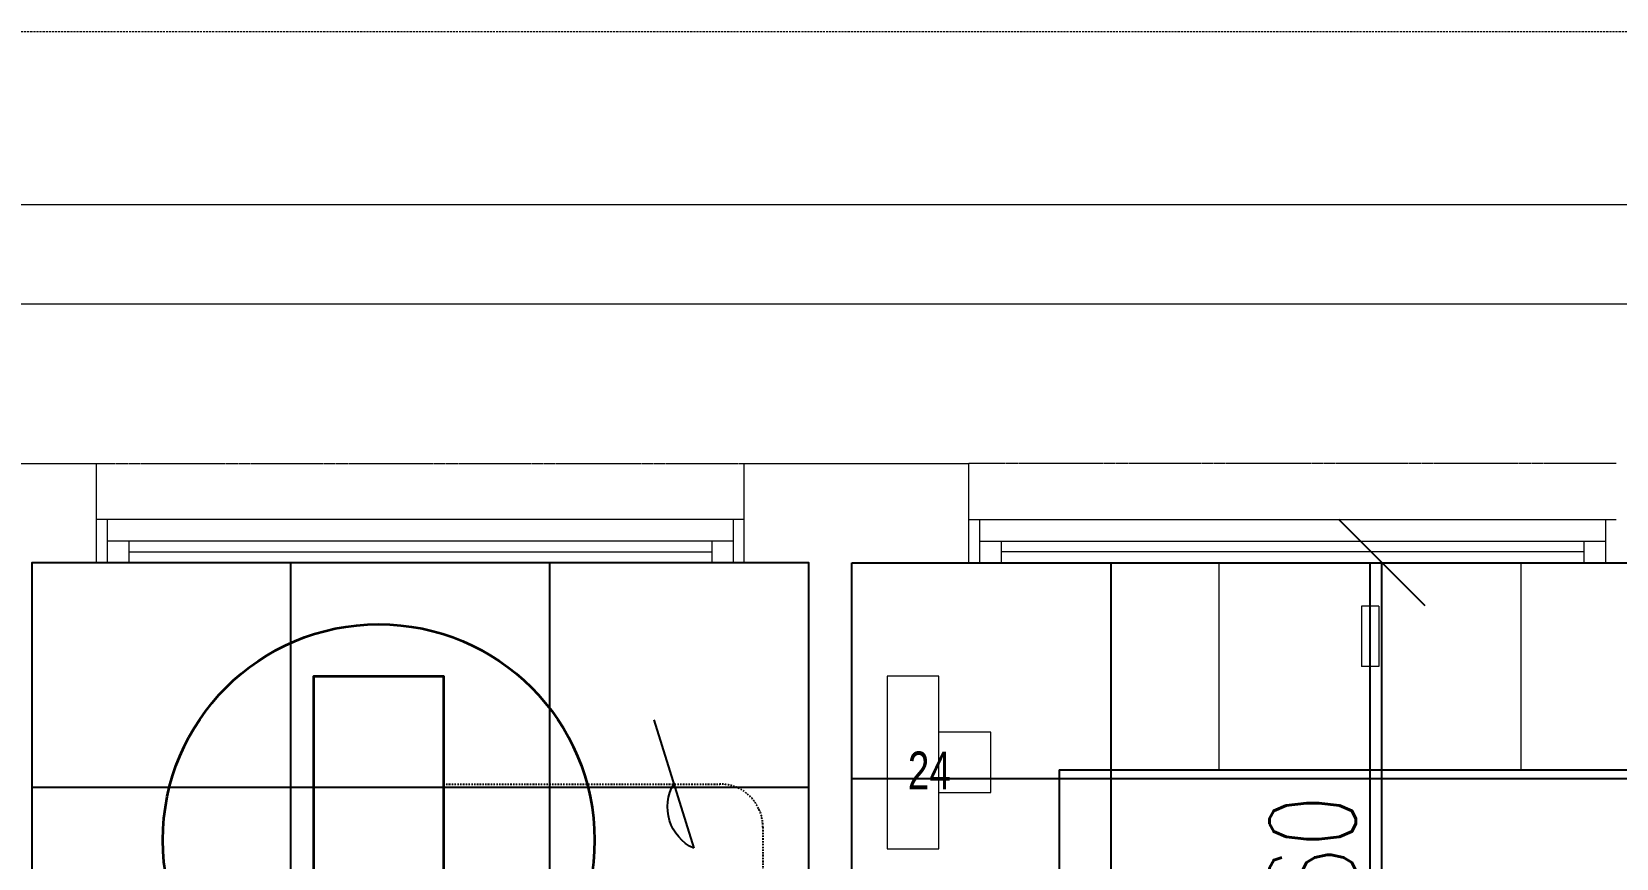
# Model space of a CAD drawing. Extents: x -560814 to 57327, y -29287 to 19916.
# Drawn here: x 23316 to 26986, y 7925 to 9840 of the extents above; entities that cross this region are included whole.
import ezdxf

# ---------------------------------------------------------------- set-up
doc = ezdxf.new("R2010")
doc.units = 0
doc.header["$LTSCALE"] = 0.25
doc.linetypes.add('01-First Floor$0$HIDDEN', pattern=[9.525, 6.35, -3.175])
doc.linetypes.add('DASHDOT', pattern=[25.4, 12.7, -6.35, 0, -6.35])
for name, color, linetype in [('0 @ 50', 7, 'Continuous'), ('01-First Floor$0$FALSE CEILING', 251, 'Continuous'), ('T-WIRE', 140, 'Continuous')]:
    doc.layers.add(name, color=color, linetype=linetype)
for name, color, linetype, lineweight in [('01-First Floor$0$72_EGR_EQP_TAG', 142, 'Continuous', 5), ('01-First Floor$0$Aluminum', 251, 'Continuous', 5), ('01-First Floor$0$LOADING', 253, 'Continuous', 5), ('01-First Floor$0$Proj', 251, 'Continuous', 5), ('01-First Floor$0$Walls', 251, 'Continuous', 5), ('E-LITE-CLNG-CNDT', 6, 'DASHDOT', 35), ('T-DATA-CLNG-COND', 51, 'DASHDOT', 25), ('T-DATA-DIM', 251, 'DASHDOT', 25), ('T-SERT-CLNG @ 100', 60, 'Continuous', 35)]:
    doc.layers.add(name, color=color, linetype=linetype, lineweight=lineweight)
doc.styles.add('01-First Floor$0$X3G_ENTITY_257CFD', font='swisscl.ttf', dxfattribs={"height": 200})
doc.styles.add('DC_SIMPLEX', font='SIMPLEX.shx', dxfattribs={"width": 0.7})
doc.dimstyles.new('DevCad-MM', dxfattribs={"dimscale": 0.01, "dimtxt": 2, "dimasz": 2, "dimexe": 1, "dimexo": 1, "dimgap": 0.6, "dimtad": 1, "dimdec": 0, "dimrnd": 10, "dimzin": 1, "dimdsep": 46, "dimtxsty": 'DC_SIMPLEX', "dimblk1": 'OBLIQUE', "dimblk2": 'OBLIQUE', "dimsah": 1, "dimcen": 3, "dimclrd": 256, "dimclre": 256, "dimclrt": 45, "dimadec": 0, "dimazin": 0, "dimtfac": 1, "dimtdec": 0, "dimtix": 1, "dimtmove": 2, "dimatfit": 2, "dimldrblk": 'OBLIQUE', "dimfxl": 1, "dimtolj": 1, "dimtzin": 0, "dimarcsym": 0})

# ---------------------------------------------------------------- blocks, each defined once
blk = doc.blocks.new('*U7')
for points in [[(1.5, -1.201), (-1.5, -1.201), (-1.5, 3.799), (1.5, 3.799)], [(1.5, -3.799), (-1.5, -3.799), (0, -1.201)]]:
    blk.add_lwpolyline(points, close=True)
blk.add_circle((0, 0), 5)
blk = doc.blocks.new('01-First Floor$0$3-Wall-hung vitreous china basin -  Khroma - 327651xx0 - 327651000 White-4272088-4-Second Floor Level')
at = {"layer": '01-First Floor$0$LOADING'}
for p, q in [((475, 489.5), (-225, 489.5)), ((-225, 489.5), (-225, 10)), ((475, 10), (475, 489.5)), ((105, 250), (145, 250)), ((105, 110), (105, 250)), ((145, 110), (145, 250)), ((105, 110), (145, 110))]:
    blk.add_line(p, q, dxfattribs=at)
blk = doc.blocks.new('01-First Floor$0$D.122.06.11')
for points in [[(285783, 4268), (285783, 4268), (285783, 4388), (285713, 4388), (285643, 4388), (285643, 4268)], [(285513, 4148), (285913, 4148), (285913, 4268), (285513, 4268), (285513, 4148)]]:
    blk.add_lwpolyline(points)
blk = doc.blocks.new('01-First Floor')
at = {"layer": '01-First Floor$0$Aluminum'}
for p, q in [((24965.6, 8710), (23465.6, 8710)), ((23490.6, 8710), (23490.6, 8610)), ((24940.6, 8710), (24940.6, 8610)), ((25486, 8710), (26986, 8710)), ((25511, 8710), (25511, 8610)), ((26961, 8710), (26961, 8610)), ((24940.6, 8660), (23490.6, 8660)), ((23540.6, 8660), (23540.6, 8610)), ((23540.6, 8635), (24890.6, 8635)), ((24890.6, 8660), (24890.6, 8610)), ((25511, 8660), (26961, 8660)), ((25561, 8660), (25561, 8610)), ((26911, 8635), (25561, 8635)), ((26911, 8660), (26911, 8610)), ((24965.6, 8610), (23465.6, 8610)), ((25486, 8610), (26986, 8610))]:
    blk.add_line(p, q, dxfattribs=at)
at = {"layer": '01-First Floor$0$FALSE CEILING', "linetype": 'Continuous'}
for p, q in [((23915.6, -910), (23915.6, 8610)), ((24515.6, -910), (24515.6, 8610)), ((25815.6, 5110), (25815.6, 8610)), ((26415.6, 5110), (26415.6, 8610)), ((23315.6, 8090), (25115.6, 8090)), ((25215.6, 8110), (29215.6, 8110))]:
    blk.add_line(p, q, dxfattribs=at)
at = {"layer": '01-First Floor$0$FALSE CEILING'}
for q in [(25695.6, 6229.1, -0.1), (27465.6, 8130, -0.1)]:
    blk.add_line((25695.6, 8130, -0.1), q, dxfattribs=at)
for points in [[(23315.6, -910), (25115.6, -910), (25115.6, 8610), (23315.6, 8610)], [(25215.6, 8610), (29215.6, 8610), (29215.6, 5110), (25215.6, 5110)]]:
    blk.add_lwpolyline(points, close=True, dxfattribs=at)
at = {"layer": '01-First Floor$0$LOADING'}
for q in [(25695.6, 6229.1, -0.1), (27465.6, 8130, -0.1)]:
    blk.add_line((25695.6, 8130, -0.1), q, dxfattribs=at)
at = {"layer": '01-First Floor$0$Proj'}
for p, q in [((19755.8, 9440), (35156.2, 9440)), ((19985.8, 9210), (34926.2, 9210))]:
    blk.add_line(p, q, dxfattribs=at)
at = {"layer": '01-First Floor$0$Proj', "linetype": '01-First Floor$0$HIDDEN'}
for p, q in [((23465.6, 8840), (24965.6, 8840)), ((26986, 8840), (25486, 8840))]:
    blk.add_line(p, q, dxfattribs=at)
at = {"layer": '01-First Floor$0$Proj', "linetype": '01-First Floor$0$HIDDEN', "ltscale": 3}
blk.add_lwpolyline([(48606, 9840), (-2814, 9840), (-2814, -14060), (48606, -14060)], dxfattribs=at)
blk.add_lwpolyline([(48606, 9840), (-2814, 9840), (-2814, -14060), (48606, -14060)], dxfattribs=at)
at = {"layer": '01-First Floor$0$Walls'}
for p, q in [((21886.9, 8840, 0), (23465.6, 8840)), ((23465.6, 8610), (23465.6, 8840)), ((24965.6, 8840), (25486, 8840)), ((24965.6, 8610), (24965.6, 8840)), ((25486, 8610), (25486, 8840)), ((23315.6, 8610), (23465.6, 8610)), ((24965.6, 8610), (25115.6, 8610)), ((25115.6, 6150), (25115.6, 8610)), ((25215.6, 8610), (25486, 8610)), ((25215.6, 6150), (25215.6, 8610))]:
    blk.add_line(p, q, dxfattribs=at)
at = {"layer": '01-First Floor$0$LOADING'}
for name, p, rotation in [('01-First Floor$0$3-Wall-hung vitreous china basin -  Khroma - 327651xx0 - 327651000 White-4272088-4-Second Floor Level', (26540.6, 8619.5, -0.1), 180), ('01-First Floor$0$D.122.06.11', (21149, 293860.4, -0.1), 270)]:
    blk.add_blockref(name, p, dxfattribs=dict(at, rotation=rotation))
at = {"layer": '01-First Floor$0$72_EGR_EQP_TAG', "insert": (25394.9, 8172.6, -0.2), "char_height": 87.47, "attachment_point": 2, "style": '01-First Floor$0$X3G_ENTITY_257CFD'}
blk.add_mtext('24', dxfattribs=at)
blk = doc.blocks.new('W-TEL')
blk.add_line((-66, -212.7), (66, 212.7))
blk.add_arc((130.7, 76), 151.2, 115.3301, 210.179)
blk = doc.blocks.new('*U106')
at = {"layer": 'T-WIRE', "xscale": -0.006999999999825377, "yscale": 0.006999999999970897, "zscale": 0.006999999999999999}
blk.add_blockref('W-TEL', (0, 0), dxfattribs=at)
blk = doc.blocks.new('_OBLIQUE')
at = {"color": 0, "linetype": 'ByBlock'}
blk.add_line((-0.5, -0.5), (0.5, 0.5), dxfattribs=at)
blk = doc.blocks.new('*D149')
at = {"layer": 'Defpoints', "color": 0, "linetype": 'Continuous', "transparency": 16777216}
for p in [(25215.6, 8610), (26442.9, 8610), (25215.6, 7052.6)]:
    blk.add_point(p, dxfattribs=at)
at = {"layer": 'T-DATA-DIM', "linetype": 'Continuous', "lineweight": -2, "transparency": 16777216}
for p, q in [((25315.6, 8610), (26542.9, 8610)), ((26442.9, 7052.6), (26442.9, 8610)), ((25315.6, 7052.6), (26542.9, 7052.6))]:
    blk.add_line(p, q, dxfattribs=at)
at = {"layer": 'T-DATA-DIM', "linetype": 'Continuous', "lineweight": -2, "transparency": 16777216, "xscale": 200, "yscale": 200, "zscale": 200}
for p, rotation in [((26442.9, 8610), 90), ((26442.9, 7052.6), 270)]:
    blk.add_blockref('_OBLIQUE', p, dxfattribs=dict(at, rotation=rotation))
at = {"layer": 'T-DATA-DIM', "color": 45, "linetype": 'Continuous', "transparency": 16777216, "insert": (26282.9, 7831.3), "char_height": 200, "attachment_point": 5, "rotation": 90, "style": 'DC_SIMPLEX'}
blk.add_mtext('\\A1;1560', dxfattribs=at)

msp = doc.modelspace()

# ---------------------------------------------------------------- linework, layer by layer
at = {"layer": 'T-DATA-CLNG-COND'}
msp.add_lwpolyline([(24269.4, 8097.4), (24909.3, 8097.4, -0.414214), (25009.3, 7997.4), (25009.3, 7803.2)], format="xyb", dxfattribs=at)

# ---------------------------------------------------------------- block references
at = {"layer": '0 @ 50', "xscale": 100, "yscale": 100, "zscale": 100, "rotation": 180}
msp.add_blockref('*U106', (24802.7, 8097.4), dxfattribs=at)
at = {"layer": 'E-LITE-CLNG-CNDT'}
msp.add_blockref('01-First Floor', (0, 0), dxfattribs=at)
at = {"layer": 'T-SERT-CLNG @ 100', "xscale": 100, "yscale": 100, "zscale": 100}
msp.add_blockref('*U7', (24119.4, 7967.5), dxfattribs=at)

# ---------------------------------------------------------------- dimensions: what is measured, and where the dimension line sits
at = {"layer": 'T-DATA-DIM', "linetype": 'Continuous'}
dim = msp.add_linear_dim(base=(26442.9, 8610), p1=(25215.6, 7052.6), p2=(25215.6, 8610), angle=90, dimstyle='DevCad-MM', dxfattribs=at)
dim.commit()
dim.dimension.update_dxf_attribs({"geometry": '*D149', "text_midpoint": (26282.9, 7831.3)})

doc.saveas('drawing.dxf')
